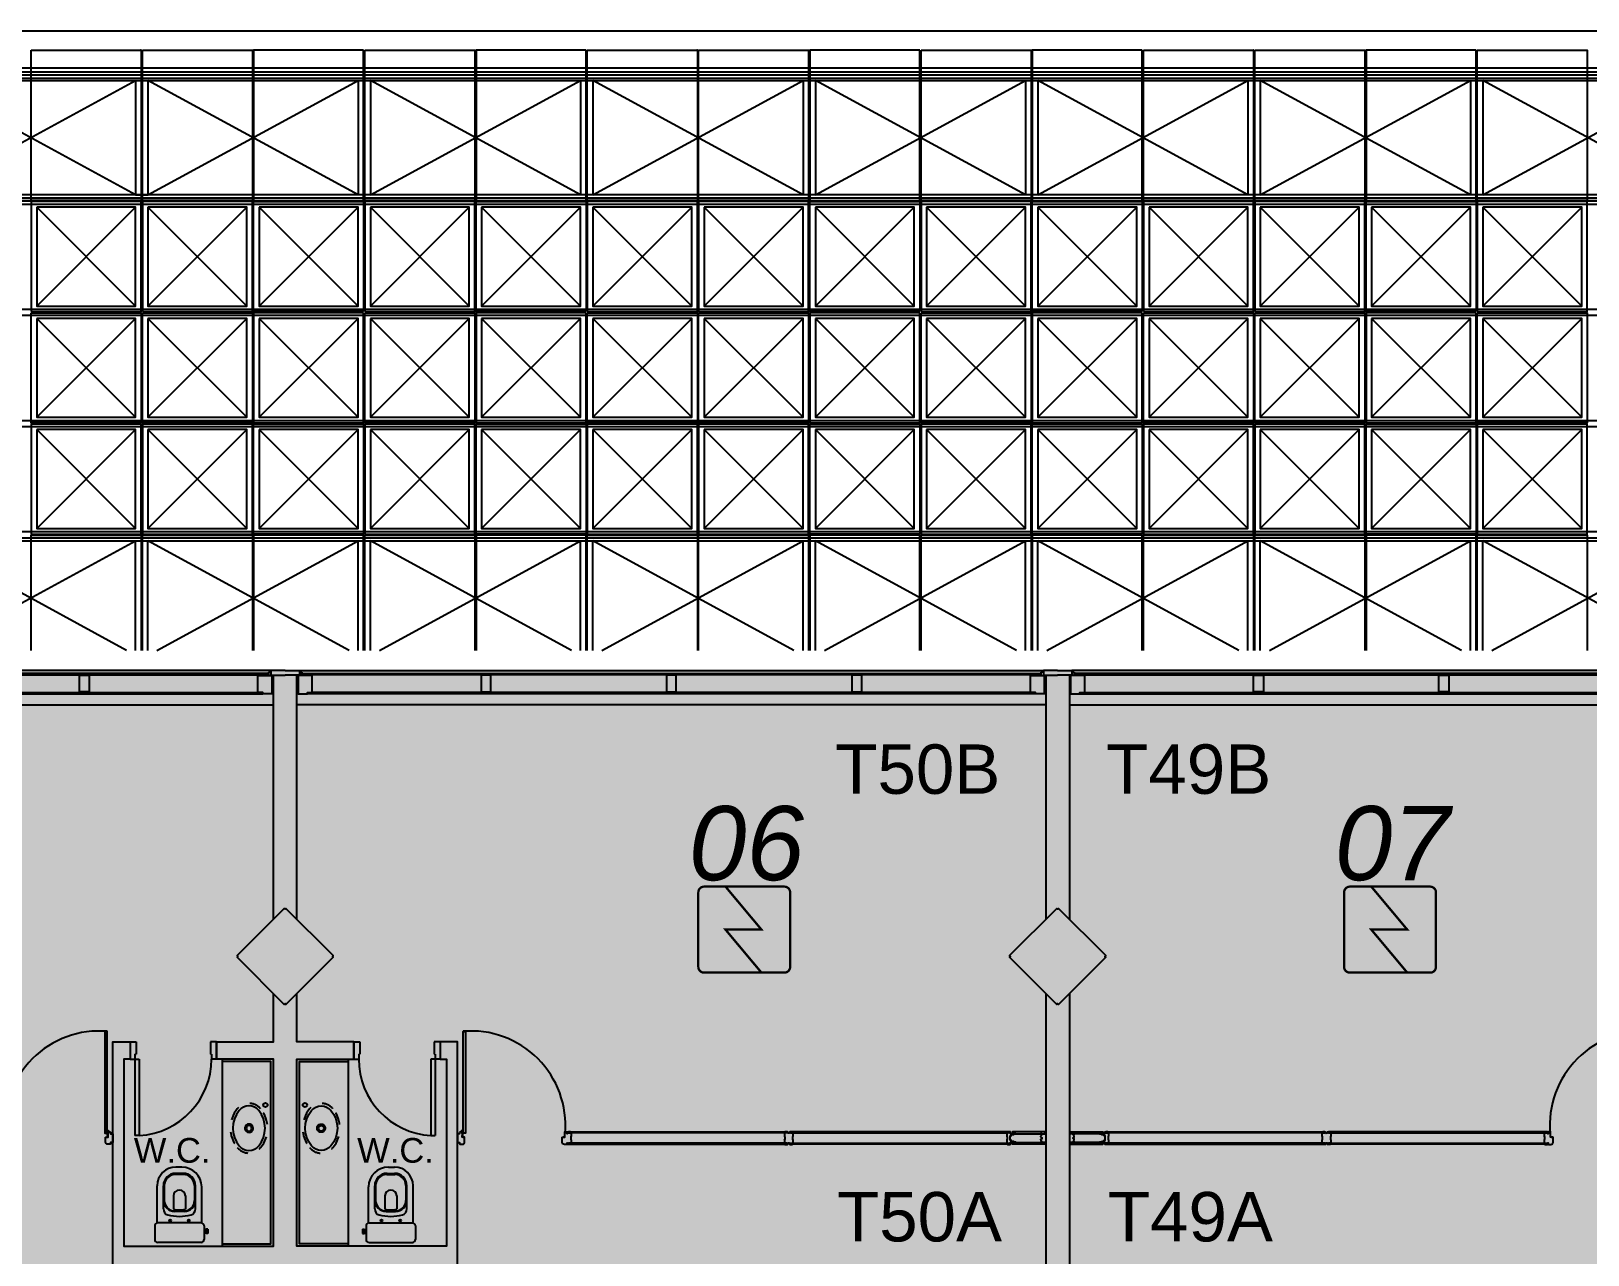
# Model space of a CAD drawing. Header units: metres. Extents: x -331 to 2982, y 362 to 2539.
# Drawn here: x 794.57 to 807.16, y 1333 to 1342.9 of the extents above; entities that cross this region are included whole.
import ezdxf

# ---------------------------------------------------------------- set-up
doc = ezdxf.new("R2010")
doc.units = ezdxf.units.M
doc.linetypes.add('XR_BL2_3 PAV$0$CONTINUOUS', pattern=[0])
doc.linetypes.add('XR_BL2_3 PAV$0$HIDDEN', pattern=[0.375, 0.25, -0.125])
doc.layers.get('0').update_dxf_attribs({"color": 251})
doc.layers.add('_salas', color=251, linetype='Continuous', plot=False)
for name, color, linetype in [('ALV', 251, 'Continuous'), ('CX', 251, 'Continuous'), ('DET. FUMAÇA', 1, 'Continuous'), ('Detector_antigo', 84, 'Continuous'), ('Div', 251, 'Continuous'), ('Est', 251, 'Continuous'), ('Mob', 251, 'Continuous'), ('Texto_Salas', 251, 'Continuous'), ('vid', 251, 'Continuous')]:
    doc.layers.add(name, color=color, linetype=linetype)
doc.styles.add('ARIAL', font='arial.ttf')
doc.styles.add('X3G_ENTITY_1416BAE9', font='arial.ttf', dxfattribs={"height": 0.6})
doc.styles.add('X3G_ENTITY_142274D4', font='arial.ttf', dxfattribs={"height": 0.4})
doc.styles.add('X3G_ENTITY_142274D5', font='arial.ttf', dxfattribs={"height": 0.4})
doc.styles.add('X3G_ENTITY_14227516', font='arial.ttf', dxfattribs={"height": 0.4})
doc.styles.add('X3G_ENTITY_14227517', font='arial.ttf', dxfattribs={"height": 0.4})

# ---------------------------------------------------------------- blocks, each defined once
blk = doc.blocks.new('Detector de fumaça')
at = {"layer": 'DET. FUMAÇA', "linetype": 'Continuous', "lineweight": 15, "const_width": 0.0187}
blk.add_lwpolyline([(774.599, 539.816), (775.249, 539.816, -0.414214), (775.296, 539.769), (775.296, 539.167, -0.414214), (775.249, 539.12), (774.599, 539.12, -0.414214), (774.553, 539.167), (774.553, 539.769, -0.414214)], format="xyb", close=True, dxfattribs=at)
blk.add_lwpolyline([(774.773, 539.816), (775.064, 539.468), (774.773, 539.468), (775.064, 539.12)], dxfattribs=at)

msp = doc.modelspace()

# ---------------------------------------------------------------- hatches: boundary and pattern name
at = {"layer": '_salas', "transparency": 33554559}
h = msp.add_hatch(color=256, dxfattribs=at)
h.dxf.hatch_style = 1
h.paths.add_polyline_path([(870.379, 1337.729), (851.629, 1337.729), (851.629, 1339.284), (851.299, 1339.284), (851.299, 1337.729), (840.564, 1337.729), (840.564, 1339.284), (840.234, 1339.284), (840.234, 1337.729), (765.239, 1337.729), (765.239, 1326.38), (765.429, 1326.38), (765.429, 1326.577), (765.615, 1326.764), (769.35, 1326.765), (769.383, 1326.773), (769.434, 1326.814), (770.192, 1327.57), (770.205, 1327.583), (770.229, 1327.574), (771.624, 1327.574), (773.019, 1327.574), (773.043, 1327.583), (773.056, 1327.57), (773.814, 1326.814), (773.866, 1326.773), (773.898, 1326.765), (777.527, 1326.765), (777.867, 1326.425), (777.874, 1326.432), (778.221, 1326.765), (781.85, 1326.765), (781.882, 1326.773), (781.934, 1326.814), (782.692, 1327.57), (782.705, 1327.583), (782.729, 1327.574), (784.124, 1327.574), (785.519, 1327.574), (785.543, 1327.583), (785.556, 1327.57), (786.314, 1326.814), (786.365, 1326.773), (786.398, 1326.765), (790.027, 1326.765), (790.367, 1326.425), (790.374, 1326.432), (790.721, 1326.765), (794.35, 1326.765), (794.382, 1326.773), (794.434, 1326.814), (795.191, 1327.57), (795.205, 1327.583), (795.229, 1327.574), (796.624, 1327.574), (798.019, 1327.574), (798.043, 1327.583), (798.056, 1327.57), (798.814, 1326.814), (798.865, 1326.773), (798.898, 1326.765), (802.527, 1326.765), (802.867, 1326.425), (802.874, 1326.432), (803.221, 1326.765), (806.85, 1326.765), (806.882, 1326.773), (806.934, 1326.814), (807.691, 1327.57), (807.705, 1327.583), (807.729, 1327.574), (809.124, 1327.574), (810.519, 1327.574), (810.543, 1327.583), (810.556, 1327.57), (811.314, 1326.814), (811.365, 1326.773), (811.398, 1326.765), (815.027, 1326.765), (815.367, 1326.425), (815.374, 1326.432), (815.721, 1326.765), (819.35, 1326.765), (819.382, 1326.773), (819.434, 1326.814), (820.191, 1327.57), (820.204, 1327.583), (820.229, 1327.574), (821.624, 1327.574), (823.019, 1327.574), (823.043, 1327.583), (823.056, 1327.57), (823.814, 1326.814), (823.865, 1326.773), (823.898, 1326.765), (827.528, 1326.765), (827.867, 1326.425), (827.874, 1326.432), (828.221, 1326.765), (831.85, 1326.765), (831.883, 1326.773), (831.935, 1326.814), (832.692, 1327.57), (832.705, 1327.583), (832.729, 1327.574), (834.124, 1327.574), (835.519, 1327.574), (835.544, 1327.583), (835.557, 1327.57), (836.314, 1326.814), (836.366, 1326.773), (836.398, 1326.765), (840.042, 1326.765), (840.374, 1326.432), (840.756, 1326.814), (840.474, 1327.096), (840.474, 1328.054), (841.234, 1328.054), (841.234, 1329.894), (849.608, 1329.894), (849.608, 1326.814), (849.748, 1326.814), (849.748, 1327.574), (851.494, 1327.574), (852.889, 1327.574), (852.913, 1327.583), (852.926, 1327.57), (853.684, 1326.814), (853.736, 1326.773), (853.768, 1326.765), (857.397, 1326.765), (857.737, 1326.425), (857.744, 1326.432), (858.091, 1326.765), (861.72, 1326.765), (861.752, 1326.773), (861.804, 1326.814), (862.562, 1327.57), (862.575, 1327.583), (862.599, 1327.574), (863.994, 1327.574), (865.389, 1327.574), (865.413, 1327.583), (865.426, 1327.57), (866.184, 1326.814), (866.235, 1326.773), (866.268, 1326.765), (870.003, 1326.764), (870.189, 1326.577), (870.189, 1326.38), (870.379, 1326.38), (870.379, 1326.38)])

# ---------------------------------------------------------------- linework, layer by layer
at = {"color": 251}
for p, q in [((815.574, 1342.902), (772.184, 1342.902)), ((795.459, 1342.747), (795.455, 1342.747)), ((799.959, 1342.747), (799.955, 1342.747)), ((804.459, 1342.747), (804.455, 1342.747)), ((815.574, 1342.602), (772.184, 1342.602)), ((772.184, 1342.502), (840.174, 1342.502)), ((793.714, 1341.577), (795.414, 1342.502)), ((795.414, 1341.577), (793.714, 1342.502)), ((795.414, 1342.502), (795.414, 1341.577)), ((795.514, 1342.502), (795.514, 1341.577)), ((795.514, 1341.577), (797.214, 1342.502)), ((797.214, 1341.577), (795.514, 1342.502)), ((797.214, 1342.502), (797.214, 1341.577)), ((797.314, 1342.502), (797.314, 1341.577)), ((797.314, 1341.577), (799.014, 1342.502)), ((799.014, 1341.577), (797.314, 1342.502)), ((799.014, 1342.502), (799.014, 1341.577)), ((799.114, 1342.502), (799.114, 1341.577)), ((799.114, 1341.577), (800.814, 1342.502)), ((800.814, 1341.577), (799.114, 1342.502)), ((800.814, 1342.502), (800.814, 1341.577)), ((800.914, 1342.502), (800.914, 1341.577)), ((800.914, 1341.577), (802.614, 1342.502)), ((802.614, 1341.577), (800.914, 1342.502)), ((802.614, 1342.502), (802.614, 1341.577)), ((802.714, 1342.502), (802.714, 1341.577)), ((802.714, 1341.577), (804.414, 1342.502)), ((804.414, 1341.577), (802.714, 1342.502)), ((804.414, 1342.502), (804.414, 1341.577)), ((804.514, 1342.502), (804.514, 1341.577)), ((804.514, 1341.577), (806.214, 1342.502)), ((806.214, 1341.577), (804.514, 1342.502)), ((806.214, 1342.502), (806.214, 1341.577)), ((806.314, 1342.502), (806.314, 1341.577)), ((806.314, 1341.577), (808.014, 1342.502)), ((808.014, 1341.577), (806.314, 1342.502)), ((795.414, 1341.577), (795.514, 1341.577)), ((794.614, 1341.477), (795.414, 1340.677)), ((794.614, 1340.677), (795.414, 1341.477)), ((795.514, 1341.477), (796.314, 1340.677)), ((795.514, 1340.677), (796.314, 1341.477)), ((796.414, 1341.477), (797.214, 1340.677)), ((796.414, 1340.677), (797.214, 1341.477)), ((797.314, 1341.477), (798.114, 1340.677)), ((797.314, 1340.677), (798.114, 1341.477)), ((798.214, 1341.477), (799.014, 1340.677)), ((798.214, 1340.677), (799.014, 1341.477)), ((799.114, 1341.477), (799.914, 1340.677)), ((799.114, 1340.677), (799.914, 1341.477)), ((800.014, 1341.477), (800.814, 1340.677)), ((800.014, 1340.677), (800.814, 1341.477)), ((800.914, 1341.477), (801.714, 1340.677)), ((800.914, 1340.677), (801.714, 1341.477)), ((801.814, 1341.477), (802.614, 1340.677)), ((801.814, 1340.677), (802.614, 1341.477)), ((802.714, 1341.477), (803.514, 1340.677)), ((802.714, 1340.677), (803.514, 1341.477)), ((803.614, 1341.477), (804.414, 1340.677)), ((803.614, 1340.677), (804.414, 1341.477)), ((804.514, 1341.477), (805.314, 1340.677)), ((804.514, 1340.677), (805.314, 1341.477)), ((805.414, 1341.477), (806.214, 1340.677)), ((805.414, 1340.677), (806.214, 1341.477)), ((806.314, 1341.477), (807.114, 1340.677)), ((806.314, 1340.677), (807.114, 1341.477)), ((794.614, 1340.577), (795.414, 1339.777)), ((794.614, 1339.777), (795.414, 1340.577)), ((795.514, 1340.577), (796.314, 1339.777)), ((795.514, 1339.777), (796.314, 1340.577)), ((796.414, 1340.577), (797.214, 1339.777)), ((796.414, 1339.777), (797.214, 1340.577)), ((797.314, 1340.577), (798.114, 1339.777)), ((797.314, 1339.777), (798.114, 1340.577)), ((798.214, 1340.577), (799.014, 1339.777)), ((798.214, 1339.777), (799.014, 1340.577)), ((799.114, 1340.577), (799.914, 1339.777)), ((799.114, 1339.777), (799.914, 1340.577)), ((800.014, 1340.577), (800.814, 1339.777)), ((800.014, 1339.777), (800.814, 1340.577)), ((800.914, 1340.577), (801.714, 1339.777)), ((800.914, 1339.777), (801.714, 1340.577)), ((801.814, 1340.577), (802.614, 1339.777)), ((801.814, 1339.777), (802.614, 1340.577)), ((802.714, 1340.577), (803.514, 1339.777)), ((802.714, 1339.777), (803.514, 1340.577)), ((803.614, 1340.577), (804.414, 1339.777)), ((803.614, 1339.777), (804.414, 1340.577)), ((804.514, 1340.577), (805.314, 1339.777)), ((804.514, 1339.777), (805.314, 1340.577)), ((805.414, 1340.577), (806.214, 1339.777)), ((805.414, 1339.777), (806.214, 1340.577)), ((806.314, 1340.577), (807.114, 1339.777)), ((806.314, 1339.777), (807.114, 1340.577)), ((794.614, 1339.677), (795.414, 1338.877)), ((794.614, 1338.877), (795.414, 1339.677)), ((795.514, 1339.677), (796.314, 1338.877)), ((795.514, 1338.877), (796.314, 1339.677)), ((796.414, 1339.677), (797.214, 1338.877)), ((796.414, 1338.877), (797.214, 1339.677)), ((797.314, 1339.677), (798.114, 1338.877)), ((797.314, 1338.877), (798.114, 1339.677)), ((798.214, 1339.677), (799.014, 1338.877)), ((798.214, 1338.877), (799.014, 1339.677)), ((799.114, 1339.677), (799.914, 1338.877)), ((799.114, 1338.877), (799.914, 1339.677)), ((800.014, 1339.677), (800.814, 1338.877)), ((800.014, 1338.877), (800.814, 1339.677)), ((800.914, 1339.677), (801.714, 1338.877)), ((800.914, 1338.877), (801.714, 1339.677)), ((801.814, 1339.677), (802.614, 1338.877)), ((801.814, 1338.877), (802.614, 1339.677)), ((802.714, 1339.677), (803.514, 1338.877)), ((802.714, 1338.877), (803.514, 1339.677)), ((803.614, 1339.677), (804.414, 1338.877)), ((803.614, 1338.877), (804.414, 1339.677)), ((804.514, 1339.677), (805.314, 1338.877)), ((804.514, 1338.877), (805.314, 1339.677)), ((805.414, 1339.677), (806.214, 1338.877)), ((805.414, 1338.877), (806.214, 1339.677)), ((806.314, 1339.677), (807.114, 1338.877)), ((806.314, 1338.877), (807.114, 1339.677)), ((795.341, 1337.891), (793.714, 1338.777)), ((793.787, 1337.891), (795.414, 1338.777)), ((795.414, 1337.891), (795.414, 1338.777)), ((795.514, 1337.891), (795.514, 1338.777)), ((797.141, 1337.891), (795.514, 1338.777)), ((795.587, 1337.891), (797.214, 1338.777)), ((797.214, 1337.891), (797.214, 1338.777)), ((797.314, 1337.891), (797.314, 1338.777)), ((798.941, 1337.891), (797.314, 1338.777)), ((797.387, 1337.891), (799.014, 1338.777)), ((799.014, 1337.891), (799.014, 1338.777)), ((799.114, 1337.891), (799.114, 1338.777)), ((800.741, 1337.891), (799.114, 1338.777)), ((799.187, 1337.891), (800.814, 1338.777)), ((800.814, 1337.891), (800.814, 1338.777)), ((800.914, 1337.891), (800.914, 1338.777)), ((802.541, 1337.891), (800.914, 1338.777)), ((800.987, 1337.891), (802.614, 1338.777)), ((802.614, 1337.891), (802.614, 1338.777)), ((802.714, 1337.891), (802.714, 1338.777)), ((804.341, 1337.891), (802.714, 1338.777)), ((802.787, 1337.891), (804.414, 1338.777)), ((804.414, 1337.891), (804.414, 1338.777)), ((804.514, 1337.891), (804.514, 1338.777)), ((806.141, 1337.891), (804.514, 1338.777)), ((804.587, 1337.891), (806.214, 1338.777)), ((806.214, 1337.891), (806.214, 1338.777)), ((806.314, 1337.891), (806.314, 1338.777)), ((807.941, 1337.891), (806.314, 1338.777)), ((806.387, 1337.891), (808.014, 1338.777))]:
    msp.add_line(p, q, dxfattribs=at)
for points in [[(794.569, 1342.747), (795.459, 1342.747), (795.459, 1341.532), (794.569, 1341.532)], [(795.469, 1342.747), (796.359, 1342.747), (796.359, 1341.532), (795.469, 1341.532)], [(797.259, 1342.747), (796.369, 1342.747), (796.369, 1341.532), (797.259, 1341.532)], [(797.269, 1342.747), (798.159, 1342.747), (798.159, 1341.532), (797.269, 1341.532)], [(799.059, 1342.747), (798.169, 1342.747), (798.169, 1341.532), (799.059, 1341.532)], [(799.069, 1342.747), (799.959, 1342.747), (799.959, 1341.532), (799.069, 1341.532)], [(799.969, 1342.747), (800.859, 1342.747), (800.859, 1341.532), (799.969, 1341.532)], [(801.759, 1342.747), (800.869, 1342.747), (800.869, 1341.532), (801.759, 1341.532)], [(801.769, 1342.747), (802.659, 1342.747), (802.659, 1341.532), (801.769, 1341.532)], [(803.559, 1342.747), (802.669, 1342.747), (802.669, 1341.532), (803.559, 1341.532)], [(803.569, 1342.747), (804.459, 1342.747), (804.459, 1341.532), (803.569, 1341.532)], [(804.469, 1342.747), (805.359, 1342.747), (805.359, 1341.532), (804.469, 1341.532)], [(806.259, 1342.747), (805.369, 1342.747), (805.369, 1341.532), (806.259, 1341.532)], [(806.269, 1342.747), (807.159, 1342.747), (807.159, 1341.532), (806.269, 1341.532)], [(794.569, 1340.632), (795.459, 1340.632), (795.459, 1341.522), (794.569, 1341.522)], [(795.469, 1340.632), (796.359, 1340.632), (796.359, 1341.522), (795.469, 1341.522)], [(797.259, 1340.632), (796.369, 1340.632), (796.369, 1341.522), (797.259, 1341.522)], [(797.269, 1340.632), (798.159, 1340.632), (798.159, 1341.522), (797.269, 1341.522)], [(799.059, 1340.632), (798.169, 1340.632), (798.169, 1341.522), (799.059, 1341.522)], [(799.069, 1340.632), (799.959, 1340.632), (799.959, 1341.522), (799.069, 1341.522)], [(799.969, 1340.632), (800.859, 1340.632), (800.859, 1341.522), (799.969, 1341.522)], [(801.759, 1340.632), (800.869, 1340.632), (800.869, 1341.522), (801.759, 1341.522)], [(801.769, 1340.632), (802.659, 1340.632), (802.659, 1341.522), (801.769, 1341.522)], [(803.559, 1340.632), (802.669, 1340.632), (802.669, 1341.522), (803.559, 1341.522)], [(803.569, 1340.632), (804.459, 1340.632), (804.459, 1341.522), (803.569, 1341.522)], [(804.469, 1340.632), (805.359, 1340.632), (805.359, 1341.522), (804.469, 1341.522)], [(806.259, 1340.632), (805.369, 1340.632), (805.369, 1341.522), (806.259, 1341.522)], [(806.269, 1340.632), (807.159, 1340.632), (807.159, 1341.522), (806.269, 1341.522)], [(794.614, 1341.477), (794.614, 1340.677), (795.414, 1340.677), (795.414, 1341.477)], [(795.514, 1341.477), (795.514, 1340.677), (796.314, 1340.677), (796.314, 1341.477)], [(796.414, 1341.477), (796.414, 1340.677), (797.214, 1340.677), (797.214, 1341.477)], [(797.314, 1341.477), (797.314, 1340.677), (798.114, 1340.677), (798.114, 1341.477)], [(798.214, 1341.477), (798.214, 1340.677), (799.014, 1340.677), (799.014, 1341.477)], [(799.114, 1341.477), (799.114, 1340.677), (799.914, 1340.677), (799.914, 1341.477)], [(800.014, 1341.477), (800.014, 1340.677), (800.814, 1340.677), (800.814, 1341.477)], [(800.914, 1341.477), (800.914, 1340.677), (801.714, 1340.677), (801.714, 1341.477)], [(801.814, 1341.477), (801.814, 1340.677), (802.614, 1340.677), (802.614, 1341.477)], [(802.714, 1341.477), (802.714, 1340.677), (803.514, 1340.677), (803.514, 1341.477)], [(803.614, 1341.477), (803.614, 1340.677), (804.414, 1340.677), (804.414, 1341.477)], [(804.514, 1341.477), (804.514, 1340.677), (805.314, 1340.677), (805.314, 1341.477)], [(805.414, 1341.477), (805.414, 1340.677), (806.214, 1340.677), (806.214, 1341.477)], [(806.314, 1341.477), (806.314, 1340.677), (807.114, 1340.677), (807.114, 1341.477)], [(794.569, 1340.622), (795.459, 1340.622), (795.459, 1339.732), (794.569, 1339.732)], [(795.469, 1340.622), (796.359, 1340.622), (796.359, 1339.732), (795.469, 1339.732)], [(797.259, 1340.622), (796.369, 1340.622), (796.369, 1339.732), (797.259, 1339.732)], [(797.269, 1340.622), (798.159, 1340.622), (798.159, 1339.732), (797.269, 1339.732)], [(799.059, 1340.622), (798.169, 1340.622), (798.169, 1339.732), (799.059, 1339.732)], [(799.069, 1340.622), (799.959, 1340.622), (799.959, 1339.732), (799.069, 1339.732)], [(799.969, 1340.622), (800.859, 1340.622), (800.859, 1339.732), (799.969, 1339.732)], [(801.759, 1340.622), (800.869, 1340.622), (800.869, 1339.732), (801.759, 1339.732)], [(801.769, 1340.622), (802.659, 1340.622), (802.659, 1339.732), (801.769, 1339.732)], [(803.559, 1340.622), (802.669, 1340.622), (802.669, 1339.732), (803.559, 1339.732)], [(803.569, 1340.622), (804.459, 1340.622), (804.459, 1339.732), (803.569, 1339.732)], [(804.469, 1340.622), (805.359, 1340.622), (805.359, 1339.732), (804.469, 1339.732)], [(806.259, 1340.622), (805.369, 1340.622), (805.369, 1339.732), (806.259, 1339.732)], [(806.269, 1340.622), (807.159, 1340.622), (807.159, 1339.732), (806.269, 1339.732)], [(794.614, 1340.577), (794.614, 1339.777), (795.414, 1339.777), (795.414, 1340.577)], [(795.514, 1340.577), (795.514, 1339.777), (796.314, 1339.777), (796.314, 1340.577)], [(796.414, 1340.577), (796.414, 1339.777), (797.214, 1339.777), (797.214, 1340.577)], [(797.314, 1340.577), (797.314, 1339.777), (798.114, 1339.777), (798.114, 1340.577)], [(798.214, 1340.577), (798.214, 1339.777), (799.014, 1339.777), (799.014, 1340.577)], [(799.114, 1340.577), (799.114, 1339.777), (799.914, 1339.777), (799.914, 1340.577)], [(800.014, 1340.577), (800.014, 1339.777), (800.814, 1339.777), (800.814, 1340.577)], [(800.914, 1340.577), (800.914, 1339.777), (801.714, 1339.777), (801.714, 1340.577)], [(801.814, 1340.577), (801.814, 1339.777), (802.614, 1339.777), (802.614, 1340.577)], [(802.714, 1340.577), (802.714, 1339.777), (803.514, 1339.777), (803.514, 1340.577)], [(803.614, 1340.577), (803.614, 1339.777), (804.414, 1339.777), (804.414, 1340.577)], [(804.514, 1340.577), (804.514, 1339.777), (805.314, 1339.777), (805.314, 1340.577)], [(805.414, 1340.577), (805.414, 1339.777), (806.214, 1339.777), (806.214, 1340.577)], [(806.314, 1340.577), (806.314, 1339.777), (807.114, 1339.777), (807.114, 1340.577)], [(794.569, 1338.832), (795.459, 1338.832), (795.459, 1339.722), (794.569, 1339.722)], [(794.614, 1339.677), (794.614, 1338.877), (795.414, 1338.877), (795.414, 1339.677)], [(795.469, 1338.832), (796.359, 1338.832), (796.359, 1339.722), (795.469, 1339.722)], [(795.514, 1339.677), (795.514, 1338.877), (796.314, 1338.877), (796.314, 1339.677)], [(797.259, 1338.832), (796.369, 1338.832), (796.369, 1339.722), (797.259, 1339.722)], [(796.414, 1339.677), (796.414, 1338.877), (797.214, 1338.877), (797.214, 1339.677)], [(797.269, 1338.832), (798.159, 1338.832), (798.159, 1339.722), (797.269, 1339.722)], [(797.314, 1339.677), (797.314, 1338.877), (798.114, 1338.877), (798.114, 1339.677)], [(799.059, 1338.832), (798.169, 1338.832), (798.169, 1339.722), (799.059, 1339.722)], [(798.214, 1339.677), (798.214, 1338.877), (799.014, 1338.877), (799.014, 1339.677)], [(799.069, 1338.832), (799.959, 1338.832), (799.959, 1339.722), (799.069, 1339.722)], [(799.114, 1339.677), (799.114, 1338.877), (799.914, 1338.877), (799.914, 1339.677)], [(799.969, 1338.832), (800.859, 1338.832), (800.859, 1339.722), (799.969, 1339.722)], [(800.014, 1339.677), (800.014, 1338.877), (800.814, 1338.877), (800.814, 1339.677)], [(801.759, 1338.832), (800.869, 1338.832), (800.869, 1339.722), (801.759, 1339.722)], [(800.914, 1339.677), (800.914, 1338.877), (801.714, 1338.877), (801.714, 1339.677)], [(801.769, 1338.832), (802.659, 1338.832), (802.659, 1339.722), (801.769, 1339.722)], [(801.814, 1339.677), (801.814, 1338.877), (802.614, 1338.877), (802.614, 1339.677)], [(803.559, 1338.832), (802.669, 1338.832), (802.669, 1339.722), (803.559, 1339.722)], [(802.714, 1339.677), (802.714, 1338.877), (803.514, 1338.877), (803.514, 1339.677)], [(803.569, 1338.832), (804.459, 1338.832), (804.459, 1339.722), (803.569, 1339.722)], [(803.614, 1339.677), (803.614, 1338.877), (804.414, 1338.877), (804.414, 1339.677)], [(804.469, 1338.832), (805.359, 1338.832), (805.359, 1339.722), (804.469, 1339.722)], [(804.514, 1339.677), (804.514, 1338.877), (805.314, 1338.877), (805.314, 1339.677)], [(806.259, 1338.832), (805.369, 1338.832), (805.369, 1339.722), (806.259, 1339.722)], [(805.414, 1339.677), (805.414, 1338.877), (806.214, 1338.877), (806.214, 1339.677)], [(806.269, 1338.832), (807.159, 1338.832), (807.159, 1339.722), (806.269, 1339.722)], [(806.314, 1339.677), (806.314, 1338.877), (807.114, 1338.877), (807.114, 1339.677)]]:
    msp.add_lwpolyline(points, close=True, dxfattribs=at)
for points in [[(771.934, 1342.572), (840.464, 1342.572)], [(771.934, 1342.522), (840.464, 1342.522)], [(772.184, 1342.547), (840.464, 1342.547)], [(772.184, 1342.502), (840.174, 1342.502)], [(772.064, 1341.552), (840.464, 1341.552)], [(840.344, 1341.527), (772.064, 1341.527)], [(772.064, 1341.502), (840.464, 1341.502)], [(772.184, 1341.527), (840.464, 1341.527)], [(816.154, 1341.577), (790.974, 1341.577)], [(772.064, 1340.652), (840.464, 1340.652)], [(772.064, 1340.602), (840.464, 1340.602)], [(772.064, 1339.752), (840.464, 1339.752)], [(772.064, 1339.702), (840.464, 1339.702)], [(772.064, 1338.852), (840.464, 1338.852)], [(772.064, 1338.802), (840.464, 1338.802)], [(790.974, 1338.777), (816.154, 1338.777)], [(794.569, 1337.891), (794.569, 1338.822), (795.459, 1338.822), (795.459, 1337.891)], [(795.469, 1337.891), (795.469, 1338.822), (796.359, 1338.822), (796.359, 1337.891)], [(797.259, 1337.891), (797.259, 1338.822), (796.369, 1338.822), (796.369, 1337.891)], [(797.269, 1337.891), (797.269, 1338.822), (798.159, 1338.822), (798.159, 1337.891)], [(799.059, 1337.891), (799.059, 1338.822), (798.169, 1338.822), (798.169, 1337.891)], [(799.069, 1337.891), (799.069, 1338.822), (799.959, 1338.822), (799.959, 1337.891)], [(799.969, 1337.891), (799.969, 1338.822), (800.859, 1338.822), (800.859, 1337.891)], [(801.759, 1337.891), (801.759, 1338.822), (800.869, 1338.822), (800.869, 1337.891)], [(801.769, 1337.891), (801.769, 1338.822), (802.659, 1338.822), (802.659, 1337.891)], [(803.559, 1337.891), (803.559, 1338.822), (802.669, 1338.822), (802.669, 1337.891)], [(803.569, 1337.891), (803.569, 1338.822), (804.459, 1338.822), (804.459, 1337.891)], [(804.469, 1337.891), (804.469, 1338.822), (805.359, 1338.822), (805.359, 1337.891)], [(806.259, 1337.891), (806.259, 1338.822), (805.369, 1338.822), (805.369, 1337.891)], [(806.269, 1337.891), (806.269, 1338.822), (807.159, 1338.822), (807.159, 1337.891)]]:
    msp.add_lwpolyline(points, dxfattribs=at)
at = {"layer": 'ALV'}
for p, q in [((802.779, 1337.689), (802.779, 1335.715)), ((802.969, 1337.689), (802.969, 1335.715)), ((802.779, 1335.113), (802.779, 1327.115)), ((802.969, 1335.113), (802.969, 1327.115))]:
    msp.add_line(p, q, dxfattribs=at)
for points in [[(796.529, 1335.715), (796.529, 1337.689), (796.624, 1337.689)], [(796.719, 1335.715), (796.719, 1337.689), (796.624, 1337.689)], [(795.229, 1331.274), (795.229, 1334.724), (795.369, 1334.724), (795.369, 1334.584), (795.319, 1334.584), (795.319, 1333.069), (796.529, 1333.069), (796.529, 1334.584), (796.069, 1334.584), (796.069, 1334.724), (796.529, 1334.724), (796.529, 1335.113)], [(798.019, 1331.274), (798.019, 1334.724), (797.879, 1334.724), (797.879, 1334.584), (797.929, 1334.584), (797.929, 1333.069), (796.719, 1333.069), (796.719, 1334.584), (797.179, 1334.584), (797.179, 1334.724), (796.719, 1334.724), (796.719, 1335.113)]]:
    msp.add_lwpolyline(points, dxfattribs=at)
at = {"layer": 'CX', "color": 251, "true_color": 0x606060}
for p, q in [((796.509, 1337.729), (790.489, 1337.729)), ((796.739, 1337.729), (802.759, 1337.729)), ((809.009, 1337.729), (802.989, 1337.729)), ((790.469, 1337.449), (796.529, 1337.449)), ((802.779, 1337.449), (796.719, 1337.449)), ((802.969, 1337.449), (809.029, 1337.449))]:
    msp.add_line(p, q, dxfattribs=at)
at = {"layer": 'CX', "linetype": 'ByBlock', "ltscale": 0.1}
for p, q in [((796.624, 1337.729), (796.509, 1337.729)), ((796.509, 1337.729), (796.509, 1337.689)), ((796.624, 1337.729), (796.739, 1337.729)), ((796.739, 1337.729), (796.739, 1337.689)), ((802.874, 1337.729), (802.759, 1337.729)), ((802.759, 1337.729), (802.759, 1337.689)), ((802.874, 1337.729), (802.989, 1337.729)), ((802.989, 1337.729), (802.989, 1337.689)), ((796.509, 1337.714), (796.489, 1337.714)), ((796.489, 1337.714), (796.489, 1337.688)), ((796.509, 1337.689), (796.624, 1337.689)), ((796.739, 1337.689), (796.624, 1337.689)), ((796.739, 1337.714), (796.759, 1337.714)), ((796.759, 1337.714), (796.759, 1337.688)), ((802.759, 1337.714), (802.739, 1337.714)), ((802.739, 1337.714), (802.739, 1337.688)), ((802.759, 1337.689), (802.874, 1337.689)), ((802.989, 1337.689), (802.874, 1337.689)), ((802.989, 1337.714), (803.009, 1337.714)), ((803.009, 1337.714), (803.009, 1337.688))]:
    msp.add_line(p, q, dxfattribs=at)
at = {"layer": 'CX'}
for p, q in [((796.519, 1337.685), (796.519, 1337.539)), ((796.519, 1337.539), (796.519, 1337.685)), ((796.729, 1337.685), (796.729, 1337.539)), ((796.729, 1337.539), (796.729, 1337.685)), ((802.769, 1337.539), (802.769, 1337.685)), ((802.769, 1337.685), (802.769, 1337.539)), ((802.979, 1337.539), (802.979, 1337.685)), ((802.979, 1337.685), (802.979, 1337.539)), ((795.369, 1334.724), (795.419, 1334.724)), ((795.369, 1334.724), (795.369, 1334.584)), ((795.419, 1334.724), (795.419, 1334.624)), ((796.069, 1334.724), (796.019, 1334.724)), ((796.019, 1334.724), (796.019, 1334.624)), ((796.069, 1334.724), (796.069, 1334.584)), ((797.179, 1334.724), (797.229, 1334.724)), ((797.179, 1334.724), (797.179, 1334.584)), ((797.229, 1334.724), (797.229, 1334.624)), ((797.879, 1334.724), (797.829, 1334.724)), ((797.829, 1334.724), (797.829, 1334.624)), ((797.879, 1334.724), (797.879, 1334.584)), ((795.369, 1334.584), (795.409, 1334.584)), ((795.409, 1334.624), (795.409, 1334.584)), ((795.409, 1334.624), (795.419, 1334.624)), ((795.409, 1334.584), (795.444, 1334.584)), ((795.409, 1334.584), (795.409, 1333.965)), ((795.444, 1334.584), (795.444, 1333.965)), ((796.029, 1334.624), (796.019, 1334.624)), ((796.029, 1334.624), (796.029, 1334.584)), ((796.069, 1334.584), (796.029, 1334.584)), ((797.179, 1334.584), (797.219, 1334.584)), ((797.219, 1334.624), (797.219, 1334.584)), ((797.219, 1334.624), (797.229, 1334.624)), ((797.839, 1334.584), (797.804, 1334.584)), ((797.804, 1334.584), (797.804, 1333.965)), ((797.839, 1334.624), (797.829, 1334.624)), ((797.839, 1334.624), (797.839, 1334.584)), ((797.879, 1334.584), (797.839, 1334.584)), ((797.839, 1334.584), (797.839, 1333.965)), ((795.444, 1333.965), (795.409, 1333.965)), ((797.804, 1333.965), (797.839, 1333.965))]:
    msp.add_line(p, q, dxfattribs=at)
for points in [[(794.959, 1337.689), (795.039, 1337.689), (795.039, 1337.555), (794.959, 1337.555)], [(796.404, 1337.688), (796.483, 1337.688), (796.519, 1337.688), (796.519, 1337.539), (796.489, 1337.539), (796.489, 1337.54), (796.444, 1337.54), (796.444, 1337.55), (796.404, 1337.55)], [(796.844, 1337.688), (796.765, 1337.688), (796.729, 1337.688), (796.729, 1337.539), (796.759, 1337.539), (796.759, 1337.54), (796.804, 1337.54), (796.804, 1337.55), (796.844, 1337.55)], [(798.289, 1337.689), (798.209, 1337.689), (798.209, 1337.555), (798.289, 1337.555)], [(799.789, 1337.689), (799.709, 1337.689), (799.709, 1337.555), (799.789, 1337.555)], [(801.289, 1337.689), (801.209, 1337.689), (801.209, 1337.555), (801.289, 1337.555)], [(802.654, 1337.688), (802.733, 1337.688), (802.769, 1337.688), (802.769, 1337.539), (802.739, 1337.539), (802.739, 1337.54), (802.694, 1337.54), (802.694, 1337.55), (802.654, 1337.55)], [(803.094, 1337.688), (803.015, 1337.688), (802.979, 1337.688), (802.979, 1337.539), (803.009, 1337.539), (803.009, 1337.54), (803.054, 1337.54), (803.054, 1337.55), (803.094, 1337.55)], [(804.459, 1337.689), (804.539, 1337.689), (804.539, 1337.555), (804.459, 1337.555)], [(805.959, 1337.689), (806.039, 1337.689), (806.039, 1337.555), (805.959, 1337.555)], [(795.164, 1334.808), (795.164, 1333.983), (795.184, 1333.983), (795.184, 1334.808)], [(798.084, 1334.808), (798.084, 1333.983), (798.064, 1333.983), (798.064, 1334.808)]]:
    msp.add_lwpolyline(points, close=True, dxfattribs=at)
at = {"layer": 'CX', "linetype": 'Continuous'}
for points in [[(795.192, 1333.992, -0.414214), (795.194, 1333.994), (795.206, 1333.994, -0.414214), (795.211, 1333.989), (795.211, 1333.979), (795.229, 1333.979), (795.229, 1333.913), (795.229, 1333.909), (795.211, 1333.909), (795.211, 1333.899, -0.422579), (795.207, 1333.894), (795.188, 1333.894, -0.414214), (795.172, 1333.911), (795.172, 1333.951, -0.414214), (795.174, 1333.953), (795.181, 1333.953), (795.18, 1333.951), (795.186, 1333.951), (795.184, 1333.953), (795.192, 1333.953), (795.192, 1333.965), (795.193, 1333.965), (795.193, 1333.966), (795.19, 1333.966), (795.19, 1333.977), (795.189, 1333.978), (795.189, 1333.964), (795.187, 1333.964), (795.187, 1333.994), (795.185, 1333.994), (795.185, 1333.996, -3.099483), (795.192, 1333.995, 0.294496), (795.191, 1333.993), (795.191, 1333.981), (795.193, 1333.981), (795.193, 1333.981), (795.192, 1333.981), (795.192, 1333.992)], [(798.056, 1333.992, 0.414214), (798.054, 1333.994), (798.041, 1333.994, 0.414214), (798.036, 1333.989), (798.036, 1333.979), (798.019, 1333.979), (798.019, 1333.913), (798.019, 1333.909), (798.036, 1333.909), (798.036, 1333.899, 0.422579), (798.041, 1333.894), (798.06, 1333.894, 0.414214), (798.076, 1333.911), (798.076, 1333.951, 0.414214), (798.074, 1333.953), (798.067, 1333.953), (798.068, 1333.951), (798.062, 1333.951), (798.064, 1333.953), (798.056, 1333.953), (798.056, 1333.965), (798.055, 1333.965), (798.055, 1333.966), (798.058, 1333.966), (798.058, 1333.977), (798.059, 1333.978), (798.059, 1333.964), (798.061, 1333.964), (798.061, 1333.994), (798.063, 1333.994), (798.063, 1333.996, 3.099483), (798.056, 1333.995, -0.294496), (798.057, 1333.993), (798.057, 1333.981), (798.055, 1333.981), (798.055, 1333.981), (798.056, 1333.981), (798.056, 1333.992)]]:
    msp.add_lwpolyline(points, format="xyb", close=True, dxfattribs=at)
at = {"layer": 'CX'}
for points in [[(798.907, 1333.9), (798.907, 1333.907), (798.906, 1333.907), (798.906, 1333.898, -0.422579), (798.901, 1333.893), (798.883, 1333.893, -0.414214), (798.866, 1333.909), (798.866, 1333.951, -0.414214), (798.868, 1333.953), (798.876, 1333.953), (798.874, 1333.951), (798.88, 1333.951), (798.879, 1333.953), (798.886, 1333.953), (798.886, 1333.993, -0.414214), (798.888, 1333.995), (798.901, 1333.995, -0.414214), (798.906, 1333.99), (798.906, 1333.979), (798.907, 1333.979), (798.907, 1333.989, -0.439162), (798.913, 1333.995), (798.931, 1333.995, -0.414214), (798.932, 1333.994), (798.932, 1333.994), (798.917, 1333.994), (798.917, 1333.987), (798.932, 1333.987, -0.322891), (798.938, 1333.981), (798.938, 1333.961, -0.13729), (798.937, 1333.958), (798.935, 1333.956, 0.13729), (798.935, 1333.953), (798.935, 1333.944), (798.935, 1333.935, 0.13729), (798.935, 1333.933), (798.937, 1333.93, -0.13729), (798.938, 1333.928), (798.938, 1333.907, -0.322891), (798.932, 1333.902), (798.917, 1333.902), (798.917, 1333.895), (798.932, 1333.895), (798.932, 1333.894, -0.414214), (798.931, 1333.893), (798.913, 1333.893, -0.439162)], [(800.7, 1333.986), (800.696, 1333.986, 0.414214), (800.693, 1333.983), (800.693, 1333.989, 0.439162), (800.687, 1333.995), (800.669, 1333.995, 0.414214), (800.668, 1333.994), (800.668, 1333.994), (800.683, 1333.994), (800.683, 1333.987), (800.668, 1333.987, 0.322891), (800.663, 1333.981), (800.663, 1333.961, 0.13729), (800.663, 1333.958), (800.665, 1333.956, -0.13729), (800.666, 1333.953), (800.666, 1333.944), (800.666, 1333.935, -0.13729), (800.665, 1333.933), (800.663, 1333.93, 0.13729), (800.663, 1333.928), (800.663, 1333.907, 0.322891), (800.668, 1333.902), (800.683, 1333.902), (800.683, 1333.895), (800.668, 1333.895), (800.668, 1333.894, 0.414214), (800.669, 1333.893), (800.687, 1333.893, 0.439162), (800.693, 1333.9), (800.693, 1333.905, 0.414214), (800.696, 1333.902), (800.7, 1333.902, 0.414214), (800.703, 1333.905), (800.703, 1333.9, 0.439162), (800.709, 1333.893), (800.727, 1333.893, 0.414214), (800.728, 1333.894), (800.728, 1333.895), (800.713, 1333.895), (800.713, 1333.902), (800.728, 1333.902, 0.322891), (800.734, 1333.907), (800.734, 1333.928, 0.13729), (800.733, 1333.93), (800.731, 1333.933, -0.13729), (800.731, 1333.935), (800.731, 1333.944), (800.731, 1333.953, -0.13729), (800.731, 1333.956), (800.733, 1333.958, 0.13729), (800.734, 1333.961), (800.734, 1333.981, 0.322891), (800.728, 1333.987), (800.713, 1333.987), (800.713, 1333.994), (800.728, 1333.994), (800.728, 1333.994, 0.414214), (800.727, 1333.995), (800.709, 1333.995, 0.439162), (800.703, 1333.989), (800.703, 1333.983, 0.414214)], [(802.739, 1333.956), (802.742, 1333.967, -0.194954), (802.743, 1333.968), (802.744, 1333.969, 0.387702), (802.745, 1333.972), (802.743, 1333.975), (802.744, 1333.975), (802.746, 1333.971), (802.747, 1333.971), (802.747, 1333.978), (802.735, 1333.978), (802.735, 1333.979), (802.779, 1333.979), (802.779, 1333.909), (802.735, 1333.909), (802.735, 1333.911), (802.747, 1333.911), (802.747, 1333.917), (802.746, 1333.918), (802.744, 1333.914), (802.743, 1333.914), (802.745, 1333.917, 0.387702), (802.744, 1333.92), (802.743, 1333.921, -0.194954), (802.742, 1333.922), (802.739, 1333.932, -0.268551), (802.741, 1333.937), (802.749, 1333.942), (802.749, 1333.946), (802.741, 1333.952, -0.268551)], [(803.008, 1333.956), (803.006, 1333.967, 0.194954), (803.005, 1333.968), (803.003, 1333.969, -0.387702), (803.003, 1333.972), (803.004, 1333.975), (803.004, 1333.975), (803.002, 1333.971), (803.001, 1333.971), (803.001, 1333.978), (803.013, 1333.978), (803.013, 1333.979), (802.969, 1333.979), (802.969, 1333.909), (803.013, 1333.909), (803.013, 1333.911), (803.001, 1333.911), (803.001, 1333.917), (803.002, 1333.918), (803.004, 1333.914), (803.004, 1333.914), (803.003, 1333.917, -0.387702), (803.003, 1333.92), (803.005, 1333.921, 0.194954), (803.006, 1333.922), (803.008, 1333.932, 0.268551), (803.007, 1333.937), (802.999, 1333.942), (802.999, 1333.946), (803.007, 1333.952, 0.268551)], [(805.048, 1333.986), (805.052, 1333.986, -0.414214), (805.055, 1333.983), (805.055, 1333.989, -0.439162), (805.061, 1333.995), (805.079, 1333.995, -0.414214), (805.08, 1333.994), (805.08, 1333.994), (805.065, 1333.994), (805.065, 1333.987), (805.08, 1333.987, -0.322891), (805.085, 1333.981), (805.085, 1333.961, -0.13729), (805.085, 1333.958), (805.083, 1333.956, 0.13729), (805.082, 1333.953), (805.082, 1333.944), (805.082, 1333.935, 0.13729), (805.083, 1333.933), (805.085, 1333.93, -0.13729), (805.085, 1333.928), (805.085, 1333.907, -0.322891), (805.08, 1333.902), (805.065, 1333.902), (805.065, 1333.895), (805.08, 1333.895), (805.08, 1333.894, -0.414214), (805.079, 1333.893), (805.061, 1333.893, -0.439162), (805.055, 1333.9), (805.055, 1333.905, -0.414214), (805.052, 1333.902), (805.048, 1333.902, -0.414214), (805.045, 1333.905), (805.045, 1333.9, -0.439162), (805.039, 1333.893), (805.021, 1333.893, -0.414214), (805.02, 1333.894), (805.02, 1333.895), (805.035, 1333.895), (805.035, 1333.902), (805.02, 1333.902, -0.322891), (805.014, 1333.907), (805.014, 1333.928, -0.13729), (805.015, 1333.93), (805.017, 1333.933, 0.13729), (805.017, 1333.935), (805.017, 1333.944), (805.017, 1333.953, 0.13729), (805.017, 1333.956), (805.015, 1333.958, -0.13729), (805.014, 1333.961), (805.014, 1333.981, -0.322891), (805.02, 1333.987), (805.035, 1333.987), (805.035, 1333.994), (805.02, 1333.994), (805.02, 1333.994, -0.414214), (805.021, 1333.995), (805.039, 1333.995, -0.439162), (805.045, 1333.989), (805.045, 1333.983, -0.414214)], [(806.841, 1333.9), (806.841, 1333.907), (806.842, 1333.907), (806.842, 1333.898, 0.422579), (806.847, 1333.893), (806.865, 1333.893, 0.414214), (806.882, 1333.909), (806.882, 1333.951, 0.414214), (806.88, 1333.953), (806.872, 1333.953), (806.874, 1333.951), (806.868, 1333.951), (806.869, 1333.953), (806.862, 1333.953), (806.862, 1333.993, 0.414214), (806.86, 1333.995), (806.847, 1333.995, 0.414214), (806.842, 1333.99), (806.842, 1333.979), (806.841, 1333.979), (806.841, 1333.989, 0.439162), (806.835, 1333.995), (806.817, 1333.995, 0.414214), (806.816, 1333.994), (806.816, 1333.994), (806.831, 1333.994), (806.831, 1333.987), (806.816, 1333.987, 0.322891), (806.81, 1333.981), (806.81, 1333.961, 0.13729), (806.811, 1333.958), (806.812, 1333.956, -0.13729), (806.813, 1333.953), (806.813, 1333.944), (806.813, 1333.935, -0.13729), (806.812, 1333.933), (806.811, 1333.93, 0.13729), (806.81, 1333.928), (806.81, 1333.907, 0.322891), (806.816, 1333.902), (806.831, 1333.902), (806.831, 1333.895), (806.816, 1333.895), (806.816, 1333.894, 0.414214), (806.817, 1333.893), (806.835, 1333.893, 0.439162)]]:
    msp.add_lwpolyline(points, format="xyb", close=True, dxfattribs=at)
at = {"layer": 'CX', "linetype": 'XR_BL2_3 PAV$0$CONTINUOUS'}
for points in [[(802.469, 1333.893), (802.487, 1333.893, 0.420879), (802.493, 1333.9), (802.493, 1333.91), (802.513, 1333.91), (802.513, 1333.915), (802.518, 1333.915), (802.518, 1333.913, 0.414214), (802.521, 1333.91), (802.53, 1333.91), (802.536, 1333.91), (802.536, 1333.911), (802.53, 1333.911), (802.521, 1333.911, -0.414214), (802.519, 1333.913), (802.519, 1333.915, 0.414214), (802.518, 1333.916), (802.51, 1333.917, -0.212526), (802.509, 1333.918), (802.509, 1333.919), (802.508, 1333.918), (802.509, 1333.917, 0.204506), (802.51, 1333.916), (802.511, 1333.916), (802.511, 1333.911), (802.498, 1333.911), (802.498, 1333.927), (802.489, 1333.927), (802.489, 1333.947), (802.489, 1333.962), (802.498, 1333.962), (802.498, 1333.978), (802.511, 1333.978), (802.511, 1333.973), (802.51, 1333.973, 0.204506), (802.509, 1333.972), (802.508, 1333.971), (802.509, 1333.97), (802.509, 1333.971, -0.212526), (802.51, 1333.972), (802.518, 1333.973, 0.414214), (802.519, 1333.974), (802.519, 1333.976, -0.414214), (802.521, 1333.978), (802.525, 1333.978), (802.536, 1333.978), (802.536, 1333.979), (802.525, 1333.979), (802.521, 1333.979, 0.414214), (802.518, 1333.976), (802.518, 1333.974), (802.513, 1333.974), (802.513, 1333.98), (802.493, 1333.98), (802.493, 1333.989, 0.420879), (802.487, 1333.996), (802.469, 1333.996, 0.414214), (802.468, 1333.995), (802.468, 1333.994), (802.483, 1333.994), (802.483, 1333.987), (802.468, 1333.987, 0.322891), (802.462, 1333.982), (802.462, 1333.961, 0.13729), (802.463, 1333.959), (802.464, 1333.956, -0.13729), (802.465, 1333.954), (802.465, 1333.944), (802.465, 1333.935, -0.13729), (802.464, 1333.933), (802.463, 1333.93, 0.13729), (802.462, 1333.928), (802.462, 1333.907, 0.322891), (802.468, 1333.902), (802.483, 1333.902), (802.483, 1333.895), (802.468, 1333.895), (802.468, 1333.894, 0.414214)], [(803.279, 1333.893), (803.261, 1333.893, -0.420879), (803.255, 1333.9), (803.255, 1333.91), (803.235, 1333.91), (803.235, 1333.915), (803.23, 1333.915), (803.23, 1333.913, -0.414214), (803.227, 1333.91), (803.218, 1333.91), (803.212, 1333.91), (803.212, 1333.911), (803.218, 1333.911), (803.227, 1333.911, 0.414214), (803.229, 1333.913), (803.229, 1333.915, -0.414214), (803.23, 1333.916), (803.237, 1333.917, 0.212526), (803.239, 1333.918), (803.239, 1333.919), (803.24, 1333.918), (803.239, 1333.917, -0.204506), (803.238, 1333.916), (803.237, 1333.916), (803.237, 1333.911), (803.25, 1333.911), (803.25, 1333.927), (803.259, 1333.927), (803.259, 1333.947), (803.259, 1333.962), (803.25, 1333.962), (803.25, 1333.978), (803.237, 1333.978), (803.237, 1333.973), (803.238, 1333.973, -0.204506), (803.239, 1333.972), (803.24, 1333.971), (803.239, 1333.97), (803.239, 1333.971, 0.212526), (803.237, 1333.972), (803.23, 1333.973, -0.414214), (803.229, 1333.974), (803.229, 1333.976, 0.414214), (803.227, 1333.978), (803.223, 1333.978), (803.212, 1333.978), (803.212, 1333.979), (803.223, 1333.979), (803.227, 1333.979, -0.414214), (803.23, 1333.976), (803.23, 1333.974), (803.235, 1333.974), (803.235, 1333.98), (803.255, 1333.98), (803.255, 1333.989, -0.420879), (803.261, 1333.996), (803.279, 1333.996, -0.414214), (803.28, 1333.995), (803.28, 1333.994), (803.265, 1333.994), (803.265, 1333.987), (803.28, 1333.987, -0.322891), (803.286, 1333.982), (803.286, 1333.961, -0.13729), (803.285, 1333.959), (803.283, 1333.956, 0.13729), (803.283, 1333.954), (803.283, 1333.944), (803.283, 1333.935, 0.13729), (803.283, 1333.933), (803.285, 1333.93, -0.13729), (803.286, 1333.928), (803.286, 1333.907, -0.322891), (803.28, 1333.902), (803.265, 1333.902), (803.265, 1333.895), (803.28, 1333.895), (803.28, 1333.894, -0.414214)]]:
    msp.add_lwpolyline(points, format="xyb", close=True, dxfattribs=at)
at = {"layer": 'CX', "color": 251, "true_color": 0x606060}
for centre, radius, start, end in [((795.12, 1334.047), 0.764, 85.1646, 184.8272), ((798.128, 1334.047), 0.764, 355.1728, 94.8354), ((807.62, 1334.047), 0.764, 85.1646, 184.8272), ((795.409, 1334.584), 0.62, 273.2362, 0), ((797.839, 1334.584), 0.62, 180, 266.7638)]:
    msp.add_arc(centre, radius, start, end, dxfattribs=at)
at = {"layer": 'Div', "linetype": 'ByBlock'}
for points in [[(802.508, 1333.98), (802.773, 1333.98), (802.773, 1333.995), (802.508, 1333.995)], [(803.24, 1333.98), (802.975, 1333.98), (802.975, 1333.995), (803.24, 1333.995)], [(802.508, 1333.909), (802.773, 1333.909), (802.773, 1333.894), (802.508, 1333.894)], [(803.24, 1333.909), (802.975, 1333.909), (802.975, 1333.894), (803.24, 1333.894)]]:
    msp.add_lwpolyline(points, close=True, dxfattribs=at)
at = {"layer": 'Est'}
for points in [[(796.624, 1335.032), (796.624, 1335.032), (796.617, 1335.025), (796.235, 1335.407), (796.242, 1335.414), (796.235, 1335.421), (796.617, 1335.803), (796.624, 1335.796), (796.624, 1335.796)], [(796.624, 1335.032), (796.624, 1335.032), (796.631, 1335.025), (797.013, 1335.407), (797.006, 1335.414), (797.013, 1335.421), (796.631, 1335.803), (796.624, 1335.796), (796.624, 1335.796)], [(802.874, 1335.032), (802.874, 1335.032), (802.867, 1335.025), (802.485, 1335.407), (802.492, 1335.414), (802.485, 1335.421), (802.867, 1335.803), (802.874, 1335.796), (802.874, 1335.796)], [(802.874, 1335.032), (802.874, 1335.032), (802.881, 1335.025), (803.263, 1335.407), (803.256, 1335.414), (803.263, 1335.421), (802.881, 1335.803), (802.874, 1335.796), (802.874, 1335.796)]]:
    msp.add_lwpolyline(points, dxfattribs=at)
at = {"layer": 'Mob'}
for p, q in [((795.789, 1333.709), (795.739, 1333.709)), ((797.459, 1333.709), (797.509, 1333.709)), ((795.589, 1333.259), (795.589, 1333.559)), ((795.639, 1333.443), (795.639, 1333.559)), ((795.646, 1333.56), (795.646, 1333.44)), ((795.801, 1333.65), (795.736, 1333.65)), ((795.799, 1333.659), (795.739, 1333.659)), ((795.891, 1333.56), (795.891, 1333.44)), ((795.899, 1333.443), (795.899, 1333.559)), ((797.349, 1333.443), (797.349, 1333.559)), ((797.356, 1333.56), (797.356, 1333.44)), ((797.446, 1333.65), (797.511, 1333.65)), ((797.449, 1333.659), (797.509, 1333.659)), ((797.601, 1333.56), (797.601, 1333.44)), ((797.609, 1333.443), (797.609, 1333.559)), ((797.659, 1333.259), (797.659, 1333.559)), ((795.639, 1333.371), (795.639, 1333.443)), ((795.721, 1333.476), (795.721, 1333.37)), ((795.817, 1333.476), (795.817, 1333.37)), ((795.899, 1333.371), (795.899, 1333.443)), ((795.949, 1333.259), (795.949, 1333.549)), ((797.299, 1333.259), (797.299, 1333.549)), ((797.349, 1333.371), (797.349, 1333.443)), ((797.431, 1333.476), (797.431, 1333.37)), ((797.527, 1333.476), (797.527, 1333.37)), ((797.609, 1333.371), (797.609, 1333.443)), ((795.806, 1333.355), (795.731, 1333.355)), ((795.807, 1333.351), (795.731, 1333.351)), ((797.441, 1333.355), (797.516, 1333.355)), ((797.441, 1333.351), (797.517, 1333.351)), ((795.569, 1333.234), (795.569, 1333.124)), ((795.944, 1333.259), (795.594, 1333.259)), ((795.969, 1333.234), (795.969, 1333.124)), ((795.984, 1333.204), (795.969, 1333.204)), ((795.984, 1333.207), (795.984, 1333.172)), ((795.999, 1333.207), (795.984, 1333.207)), ((795.999, 1333.207), (795.999, 1333.172)), ((797.249, 1333.207), (797.249, 1333.172)), ((797.249, 1333.207), (797.264, 1333.207)), ((797.264, 1333.207), (797.264, 1333.172)), ((797.264, 1333.204), (797.279, 1333.204)), ((797.279, 1333.234), (797.279, 1333.124)), ((797.304, 1333.259), (797.654, 1333.259)), ((797.679, 1333.234), (797.679, 1333.124)), ((795.944, 1333.099), (795.594, 1333.099)), ((795.984, 1333.174), (795.969, 1333.174)), ((795.999, 1333.172), (795.984, 1333.172)), ((797.249, 1333.172), (797.264, 1333.172)), ((797.264, 1333.174), (797.279, 1333.174)), ((797.304, 1333.099), (797.654, 1333.099))]:
    msp.add_line(p, q, dxfattribs=at)
for points in [[(796.114, 1333.069), (796.114, 1333.069), (796.529, 1333.069), (796.529, 1334.584), (796.114, 1334.584), (796.114, 1333.069)], [(797.134, 1333.069), (797.134, 1333.069), (796.719, 1333.069), (796.719, 1334.584), (797.134, 1334.584), (797.134, 1333.069)], [(796.114, 1333.089), (796.509, 1333.089), (796.509, 1334.564), (796.114, 1334.564)], [(797.134, 1333.089), (796.739, 1333.089), (796.739, 1334.564), (797.134, 1334.564)]]:
    msp.add_lwpolyline(points, dxfattribs=at)
at = {"layer": 'Mob', "linetype": 'XR_BL2_3 PAV$0$HIDDEN', "ltscale": 0.05}
for points in [[(796.426, 1334.181, 0.472393), (796.237, 1334.181)], [(796.822, 1334.181, -0.472393), (797.011, 1334.181)], [(796.237, 1334.181, 0.358975), (796.237, 1333.868)], [(796.426, 1333.867, 0.359179), (796.426, 1334.181)], [(796.822, 1333.867, -0.359179), (796.822, 1334.181)], [(797.011, 1334.181, -0.358975), (797.011, 1333.868)], [(796.237, 1333.868, 0.471699), (796.426, 1333.867)], [(797.011, 1333.868, -0.471699), (796.822, 1333.867)]]:
    msp.add_lwpolyline(points, format="xyb", dxfattribs=at)
at = {"layer": 'Mob'}
for points in [[(796.41, 1334.168, 0.472527), (796.253, 1334.168)], [(796.838, 1334.168, -0.472527), (796.995, 1334.168)], [(796.253, 1334.168, 0.358974), (796.253, 1333.881)], [(796.41, 1333.881, 0.359169), (796.41, 1334.168)], [(796.838, 1333.881, -0.359169), (796.838, 1334.168)], [(796.995, 1334.168, -0.358974), (796.995, 1333.881)], [(796.354, 1334.024, 1), (796.309, 1334.024)], [(796.309, 1334.024, 1), (796.354, 1334.024)], [(796.894, 1334.024, -1), (796.939, 1334.024)], [(796.939, 1334.024, -1), (796.894, 1334.024)], [(796.253, 1333.881, 0.471701), (796.41, 1333.881)], [(796.995, 1333.881, -0.471701), (796.838, 1333.881)]]:
    msp.add_lwpolyline(points, format="xyb", dxfattribs=at)
for points in [[(796.331, 1334.058, 1.732057), (796.361, 1334.008, 0.577348)], [(796.916, 1334.058, -1.732057), (796.887, 1334.008, -0.577348)]]:
    msp.add_lwpolyline(points, format="xyb", close=True, dxfattribs=at)
for centre, radius in [((796.464, 1334.212), 0.0175), ((796.784, 1334.212), 0.0175), ((795.694, 1333.278), 0.0075), ((795.844, 1333.278), 0.0075), ((797.404, 1333.278), 0.0075), ((797.554, 1333.278), 0.0075)]:
    msp.add_circle(centre, radius, dxfattribs=at)
for centre, radius, start, end in [((795.739, 1333.559), 0.15, 90, 180), ((795.789, 1333.549), 0.16, 0, 90), ((797.459, 1333.549), 0.16, 90, 180), ((797.509, 1333.559), 0.15, 0, 90), ((795.739, 1333.559), 0.1, 90, 180), ((795.736, 1333.56), 0.09, 90, 180), ((795.799, 1333.559), 0.1, 0, 90), ((795.801, 1333.56), 0.09, 0, 90), ((797.449, 1333.559), 0.1, 90, 180), ((797.446, 1333.56), 0.09, 90, 180), ((797.509, 1333.559), 0.1, 0, 90), ((797.511, 1333.56), 0.09, 0, 90), ((795.731, 1333.443), 0.092, 180, 270), ((795.731, 1333.44), 0.085, 180, 270), ((795.769, 1333.476), 0.048, 0, 180), ((795.806, 1333.44), 0.085, 270, 0), ((795.807, 1333.443), 0.092, 270, 0), ((797.441, 1333.443), 0.092, 180, 270), ((797.441, 1333.44), 0.085, 180, 270), ((797.479, 1333.476), 0.048, 0, 180), ((797.516, 1333.44), 0.085, 270, 0), ((797.517, 1333.443), 0.092, 270, 0), ((795.691, 1333.371), 0.0519, 180.4721, 250.6216), ((795.825, 1334.155), 0.846, 259.7212, 266.2276), ((795.76, 1333.488), 0.124, 251.5021, 274.0925), ((795.778, 1333.488), 0.124, 265.9075, 288.4979), ((795.713, 1334.155), 0.846, 273.7724, 280.2788), ((795.847, 1333.371), 0.0519, 289.3784, 359.5279), ((797.401, 1333.371), 0.0519, 180.4721, 250.6216), ((797.535, 1334.155), 0.846, 259.7212, 266.2276), ((797.47, 1333.488), 0.124, 251.5021, 274.0925), ((797.488, 1333.488), 0.124, 265.9075, 288.4979), ((797.423, 1334.155), 0.846, 273.7724, 280.2788), ((797.557, 1333.371), 0.0519, 289.3784, 359.5279), ((795.594, 1333.234), 0.025, 90, 180), ((795.944, 1333.234), 0.025, 0, 90), ((797.304, 1333.234), 0.025, 90, 180), ((797.654, 1333.234), 0.025, 0, 90), ((795.594, 1333.124), 0.025, 180, 270), ((795.944, 1333.124), 0.025, 270, 0), ((797.304, 1333.124), 0.025, 180, 270), ((797.654, 1333.124), 0.025, 270, 0)]:
    msp.add_arc(centre, radius, start, end, dxfattribs=at)
at = {"layer": 'vid'}
for p, q in [((790.554, 1337.54), (796.444, 1337.54)), ((790.594, 1337.55), (796.404, 1337.55)), ((802.694, 1337.54), (796.804, 1337.54)), ((802.654, 1337.55), (796.844, 1337.55)), ((803.054, 1337.54), (808.944, 1337.54)), ((803.094, 1337.55), (808.904, 1337.55))]:
    msp.add_line(p, q, dxfattribs=at)
for points in [[(790.509, 1337.694), (796.489, 1337.694), (796.489, 1337.704), (790.509, 1337.704)], [(802.739, 1337.694), (796.759, 1337.694), (796.759, 1337.704), (802.739, 1337.704)], [(803.009, 1337.694), (808.989, 1337.694), (808.989, 1337.704), (803.009, 1337.704)]]:
    msp.add_lwpolyline(points, dxfattribs=at)
for points in [[(798.92, 1333.994), (800.683, 1333.994), (800.683, 1333.987), (798.92, 1333.987)], [(802.474, 1333.994), (800.713, 1333.994), (800.713, 1333.987), (802.474, 1333.987)], [(803.274, 1333.994), (805.035, 1333.994), (805.035, 1333.987), (803.274, 1333.987)], [(806.828, 1333.994), (805.065, 1333.994), (805.065, 1333.987), (806.828, 1333.987)], [(798.92, 1333.895), (800.683, 1333.895), (800.683, 1333.902), (798.92, 1333.902)], [(802.474, 1333.895), (800.713, 1333.895), (800.713, 1333.902), (802.474, 1333.902)], [(803.274, 1333.895), (805.035, 1333.895), (805.035, 1333.902), (803.274, 1333.902)], [(806.828, 1333.895), (805.065, 1333.895), (805.065, 1333.902), (806.828, 1333.902)]]:
    msp.add_lwpolyline(points, close=True, dxfattribs=at)

# ---------------------------------------------------------------- block references
at = {"layer": 'DET. FUMAÇA', "linetype": 'Continuous', "lineweight": 0}
for p in [(25.414, 796.163), (30.639, 796.163)]:
    msp.add_blockref('Detector de fumaça', p, dxfattribs=at)

# ---------------------------------------------------------------- texts
at = {"layer": 'Detector_antigo', "linetype": 'Continuous', "lineweight": 0, "char_height": 0.6, "attachment_point": 1, "style": 'X3G_ENTITY_1416BAE9'}
for s, insert in [('{\\fArial|b0|i1|c0|p34;06}', (799.89, 1336.631)), ('{\\fArial|b0|i1|c0|p34;07}', (805.116, 1336.631))]:
    msp.add_mtext_dynamic_manual_height_columns(s, width=13.3188, gutter_width=2.5, heights=[0], dxfattribs=dict(at, insert=insert))
at = {"layer": 'Texto_Salas', "color": 251}
for s, style, p in [('T50B', 'X3G_ENTITY_142274D4', (801.075, 1336.73)), ('T49B', 'X3G_ENTITY_14227516', (803.267, 1336.73)), ('T50A', 'X3G_ENTITY_142274D5', (801.089, 1333.108)), ('T49A', 'X3G_ENTITY_14227517', (803.281, 1333.108))]:
    msp.add_text(s, height=0.4, dxfattribs=dict(at, style=style)).set_placement(p)
at = {"layer": 'Texto_Salas', "color": 251, "char_height": 0.2, "width": 2.2626, "attachment_point": 2, "style": 'ARIAL'}
for insert in [(795.71, 1333.945), (797.517, 1333.945)]:
    msp.add_mtext('W.C.', dxfattribs=dict(at, insert=insert))

doc.saveas('drawing.dxf')
